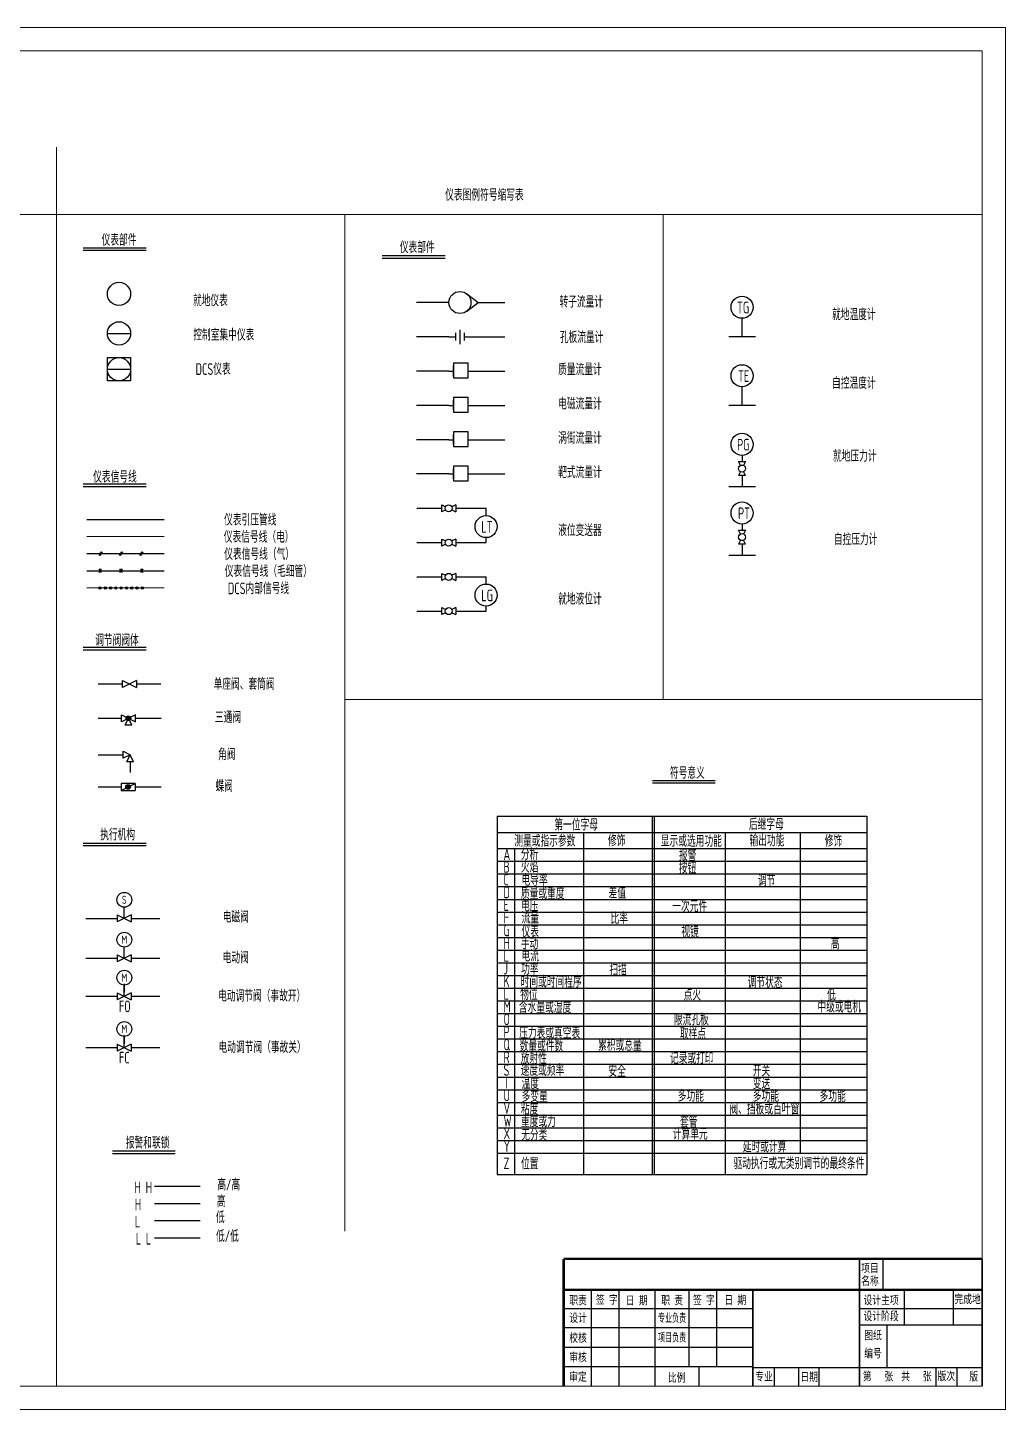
# Model space of a CAD drawing. Extents: x 2909 to 6527, y 1421 to 2016.
# Drawn here: x 3330 to 3750, y 1422 to 2016 of the extents above; entities that cross this region are included whole.
import ezdxf
from ezdxf.enums import TextEntityAlignment as Align
from ezdxf.lldxf.tags import DXFTag

# ---------------------------------------------------------------- set-up
doc = ezdxf.new("R2010")
doc.units = 0
for name, color, linetype, lineweight in [('AM_3', 6, 'AM_ISO02W050', 20), ('AM_5', 3, 'Continuous', 20), ('文本层', 3, 'Continuous', 18), ('细实线', 7, 'Continuous', 18)]:
    doc.layers.add(name, color=color, linetype=linetype, lineweight=lineweight)
doc.layers.add('THIN_LINE', color=1, linetype='Continuous')
doc.layers.add('设备线', color=3, linetype='Continuous')
doc.styles.add('HGCAD', font='gbenor.shx', dxfattribs={"width": 0.75, "bigfont": 'gbcbig.shx'})
doc.styles.get("Standard").update_dxf_attribs({"font": 'txt', "bigfont": 'gbcbig.shx'})
doc.styles.add('TQ', font='', dxfattribs={"width": 0.75})
doc.styles.get('TQ').set_extended_font_data('SimSun')
tags = doc.linetypes.add('AM_ISO02W050', pattern=[7.5, 6, -1.5]).pattern_tags.tags
tags[6:7] = [DXFTag(74, 4), DXFTag(75, 0), DXFTag(340, '0'), DXFTag(46, 1.0), DXFTag(50, 0.0), DXFTag(44, 0.0), DXFTag(45, 0.0)]
tags[4:5] = [DXFTag(74, 4), DXFTag(75, 0), DXFTag(340, '0'), DXFTag(46, 1.0), DXFTag(50, 0.0), DXFTag(44, 0.0), DXFTag(45, 0.0)]
doc.dimstyles.get("Standard").update_dxf_attribs({"dimtxt": 0.18, "dimasz": 0.18, "dimexe": 0.18, "dimexo": 0.0625, "dimgap": 0.09, "dimtad": 0, "dimtih": 1, "dimtoh": 1, "dimdec": 4, "dimzin": 0, "dimdsep": 46, "dimtxsty": 'Standard', "dimcen": 0.09, "dimadec": 0, "dimazin": 0, "dimtfac": 1, "dimtdec": 4, "dimtofl": 0, "dimtmove": 0, "dimatfit": 3, "dimfxl": 1, "dimtolj": 1, "dimtzin": 0, "dimarcsym": 0})

# ---------------------------------------------------------------- blocks, each defined once
blk = doc.blocks.new('#HGCAD-TF-TK~A1H~HGCAD标准图框')
at = {"layer": '细实线', "color": 7}
blk.add_lwpolyline([(10, -10), (-831, -10), (-831, 584), (10, 584)], close=True, dxfattribs=at)
at = {"layer": '细实线', "color": 4}
blk.add_lwpolyline([(0, 0), (-806, 0), (-806, 574), (0, 574)], close=True, dxfattribs=at)
blk = doc.blocks.new('#HGCAD~PID~YB~001')
at = {"color": 5}
blk.add_circle((0, 0), 5, dxfattribs=at)
at = {"color": 7, "flags": 8}
for tag, p in [('T', (0, 2)), ('B', (0, -2))]:
    blk.add_attdef(tag, text='', height=3, dxfattribs=at).set_placement(p, align=Align.MIDDLE)
blk = doc.blocks.new('#HGCAD~PID~YB~005')
at = {"color": 5, "linetype": 'Continuous'}
blk.add_line((-5, 0), (5, 0), dxfattribs=at)
at = {"color": 5}
blk.add_circle((0, 0), 5, dxfattribs=at)
at = {"color": 7, "flags": 8}
for tag, p in [('T', (0, 2)), ('B', (0, -2))]:
    blk.add_attdef(tag, text='', height=3, dxfattribs=at).set_placement(p, align=Align.MIDDLE)
blk = doc.blocks.new('#HGCAD~PID~YB~006')
at = {"color": 5}
for p, q in [((-5, -5), (-5, 5)), ((-5, 5), (5, 5)), ((5, 5), (5, -5)), ((5, -5), (-5, -5))]:
    blk.add_line(p, q, dxfattribs=at)
at = {"color": 5, "linetype": 'Continuous'}
blk.add_line((-5, 0), (5, 0), dxfattribs=at)
at = {"color": 5}
blk.add_circle((0, 0), 5, dxfattribs=at)
at = {"color": 7, "flags": 8}
for tag, p in [('T', (0, 2)), ('B', (0, -2))]:
    blk.add_attdef(tag, text='', height=3, dxfattribs=at).set_placement(p, align=Align.MIDDLE)
blk = doc.blocks.new('#HGCAD~PID~FM~028')
at = {"color": 1}
blk.add_circle((0, 7.98), 3.19, dxfattribs=at)
at = {"color": 1, "style": 'HGCAD', "width": 0.75, "flags": 8}
blk.add_attdef('M', text='', height=3.5, dxfattribs=at).set_placement((0, 7.98), align=Align.MIDDLE)
at = {"color": 250}
blk.add_wipeout([(-3, -1.5), (3, -1.5), (3, 1.5), (-3, 1.5)], dxfattribs=at)
at = {"color": 1}
for p, q in [((-3, 1.5), (3, -1.5)), ((3, 1.5), (-3, -1.5)), ((-3, 1.5), (-3, -1.5)), ((0, 0), (0, 4.79)), ((3, 1.5), (3, -1.5))]:
    blk.add_line(p, q, dxfattribs=at)
blk = doc.blocks.new('#HGCAD~PID~FM~002')
at = {"color": 250}
blk.add_wipeout([(-3, -1.5), (-3, 1.5), (3, 1.5), (3, -1.5)], dxfattribs=at)
at = {"color": 1}
for p, q in [((-3, 1.5), (3, -1.5)), ((3, 1.5), (-3, -1.5)), ((-3, -1.5), (-3, 1.5)), ((3, 1.5), (3, -1.5))]:
    blk.add_line(p, q, dxfattribs=at)
blk = doc.blocks.new('#HGCAD~PID~FM~012')
at = {"color": 250}
blk.add_wipeout([(-3, -3), (3, -3), (3, 1.5), (-3, 1.5)], dxfattribs=at)
h = blk.add_hatch(color=1)
h.paths.add_polyline_path([(0.89, 0.45, 0.618034), (-0.89, 0.45), (0, 0)])
h.paths.add_polyline_path([(0, 0), (-0.89, 0.45, 0.116434), (-1, 0, 0.116434), (-0.89, -0.45)])
h.paths.add_polyline_path([(0, 0), (0.89, -0.45, 0.116434), (1, 0, 0.116434), (0.89, 0.45)])
h.paths.add_polyline_path([(0, 0), (0.45, -0.89, 0.162278), (0.89, -0.45)])
h.paths.add_polyline_path([(0, 0), (-0.45, -0.89, 0.236068), (0.45, -0.89)])
h.paths.add_polyline_path([(0, 0), (-0.89, -0.45, 0.162278), (-0.45, -0.89)])
at = {"color": 1}
for p, q in [((-3, -1.5), (-3, 1.5)), ((3, 1.5), (-3, -1.5)), ((-3, 1.5), (3, -1.5)), ((3, -1.5), (3, 1.5)), ((0, 0), (-1.5, -3)), ((1.5, -3), (-1.5, -3)), ((1.5, -3), (0, 0))]:
    blk.add_line(p, q, dxfattribs=at)
blk.add_circle((0, 0), 1, dxfattribs=at)
blk = doc.blocks.new('#HGCAD~PID~FM~007')
at = {"color": 250}
blk.add_wipeout([(-3, -3), (1.5, -3), (0, 0), (-3, 1.5)], dxfattribs=at)
at = {"color": 1}
for p, q in [((-3, -1.5), (-3, 1.5)), ((-3, 1.5), (0, 0)), ((0, 0), (-3, -1.5)), ((0, 0), (-1.5, -3)), ((1.5, -3), (-1.5, -3)), ((1.5, -3), (0, 0))]:
    blk.add_line(p, q, dxfattribs=at)
blk = doc.blocks.new('#HGCAD~PID~FM~018')
at = {"color": 250}
blk.add_wipeout([(-3, -1.5), (-3, 1.5), (3, 1.5), (3, -1.5)], dxfattribs=at)
h = blk.add_hatch(color=1)
h.paths.add_polyline_path([(-0.89, -0.45, 0.791418), (1, 0, 0.116434), (0.89, 0.45)])
h.paths.add_polyline_path([(-1, 0, 0.116434), (-0.89, -0.45), (0.89, 0.45, 0.791418)])
at = {"color": 1}
for p, q in [((-3, -1.5), (3, 1.5)), ((-3, 1.5), (-3, -1.5)), ((3, 1.5), (-3, 1.5)), ((3, 1.5), (3, -1.5)), ((-3, -1.5), (3, -1.5))]:
    blk.add_line(p, q, dxfattribs=at)
blk.add_circle((0, 0), 1, dxfattribs=at)
blk = doc.blocks.new('#HGCAD~PID~FM~026')
at = {"color": 250}
blk.add_wipeout([(-3.19, -3.19), (3.19, -3.19), (3.19, 3.19), (-3.19, 3.19)], dxfattribs=at)
at = {"color": 1}
for p, q in [((-3.19, 3.19), (3.19, 3.19)), ((-3.19, -3.19), (-3.19, 3.19)), ((3.19, 3.19), (3.19, -3.19)), ((3.19, -3.19), (-3.19, -3.19))]:
    blk.add_line(p, q, dxfattribs=at)
blk = doc.blocks.new('#HGCAD~PID~FM~004')
at = {"color": 250}
blk.add_wipeout([(-3, -1.5), (-3, 1.5), (3, 1.5), (3, -1.5)], dxfattribs=at)
at = {"color": 1}
for p, q in [((-3, 1.5), (-1.34, 0.67)), ((-3, -1.5), (-3, 1.5)), ((3, 1.5), (1.34, 0.67)), ((3, 1.5), (3, -1.5)), ((-1.34, -0.67), (-3, -1.5)), ((1.34, -0.67), (3, -1.5))]:
    blk.add_line(p, q, dxfattribs=at)
blk.add_circle((0, 0), 1.5, dxfattribs=at)

msp = doc.modelspace()

# ---------------------------------------------------------------- linework, layer by layer
for p, q in [((3353.63, 1921.79), (3380.61, 1921.79)), ((3353.63, 1920.67), (3380.61, 1920.67)), ((3482.24, 1918.47), (3509.23, 1918.47)), ((3482.24, 1917.35), (3509.23, 1917.35)), ((3510.86, 1898.23), (3496.89, 1898.23)), ((3523.44, 1898.23), (3534.97, 1898.23)), ((3636.97, 1883.64), (3636.97, 1891.46)), ((3510.86, 1883.48), (3496.89, 1883.48)), ((3510.86, 1883.48), (3513.78, 1883.48)), ((3517.44, 1883.48), (3534.97, 1883.48)), ((3631.24, 1883.64), (3642.7, 1883.64)), ((3510.86, 1868.74), (3496.89, 1868.74)), ((3510.86, 1868.74), (3512.85, 1868.74)), ((3518.69, 1868.74), (3534.97, 1868.74)), ((3636.97, 1854.15), (3636.97, 1861.98)), ((3510.86, 1854), (3496.89, 1854)), ((3510.86, 1854), (3512.85, 1854)), ((3518.69, 1854), (3534.97, 1854)), ((3631.24, 1854.15), (3642.7, 1854.15)), ((3510.86, 1839.25), (3496.89, 1839.25)), ((3510.86, 1839.25), (3512.85, 1839.25)), ((3518.69, 1839.25), (3534.97, 1839.25)), ((3510.86, 1824.51), (3496.89, 1824.51)), ((3510.86, 1824.51), (3512.85, 1824.51)), ((3518.69, 1824.51), (3534.97, 1824.51)), ((3353.63, 1820.3), (3380.61, 1820.3)), ((3353.63, 1819.18), (3380.61, 1819.18)), ((3631.24, 1819.12), (3642.7, 1819.12)), ((3497.14, 1809.77), (3522.95, 1809.77)), ((3518.69, 1809.77), (3526.89, 1809.77)), ((3526.89, 1806.67), (3526.89, 1809.77)), ((3355.12, 1805.01), (3388.37, 1805.01)), ((3497.14, 1795.03), (3522.95, 1795.03)), ((3518.69, 1795.03), (3526.89, 1795.03)), ((3526.89, 1795.03), (3526.89, 1797.17)), ((3355.12, 1790.27), (3388.37, 1790.27)), ((3361.36, 1791.08), (3360.32, 1789.46)), ((3361.81, 1791.08), (3360.77, 1789.46)), ((3370.07, 1791.08), (3369.03, 1789.46)), ((3370.52, 1791.08), (3369.48, 1789.46)), ((3378.77, 1791.08), (3377.74, 1789.46)), ((3379.22, 1791.08), (3378.19, 1789.46)), ((3631.24, 1789.64), (3642.7, 1789.64)), ((3355.12, 1782.9), (3388.37, 1782.9)), ((3361.36, 1783.71), (3360.32, 1782.09)), ((3360.32, 1783.71), (3361.36, 1782.09)), ((3369.25, 1783.71), (3370.29, 1782.09)), ((3370.29, 1783.71), (3369.25, 1782.09)), ((3379.22, 1783.71), (3378.19, 1782.09)), ((3378.19, 1783.71), (3379.22, 1782.09)), ((3497.14, 1780.28), (3522.95, 1780.28)), ((3518.69, 1780.28), (3526.89, 1780.28)), ((3526.89, 1777.18), (3526.89, 1780.28)), ((3497.14, 1765.54), (3522.95, 1765.54)), ((3518.69, 1765.54), (3526.89, 1765.54)), ((3526.89, 1765.54), (3526.89, 1767.69)), ((3353.63, 1750.04), (3380.61, 1750.04)), ((3353.63, 1748.92), (3380.61, 1748.92)), ((3598.42, 1692.81), (3625.4, 1692.81)), ((3598.42, 1691.69), (3625.4, 1691.69)), ((3531.69, 1677.34), (3690.55, 1677.34)), ((3690.55, 1677.34), (3690.55, 1523.38)), ((3531.69, 1670.4), (3690.55, 1670.4)), ((3568.71, 1670.4), (3568.71, 1523.38)), ((3629.63, 1670.4), (3629.63, 1523.38)), ((3661.9, 1670.4), (3661.9, 1532.54)), ((3353.63, 1665.86), (3380.61, 1665.86)), ((3353.63, 1664.74), (3380.61, 1664.74)), ((3539.11, 1663.46), (3539.11, 1523.38)), ((3366.16, 1533.55), (3393.15, 1533.55)), ((3366.16, 1532.43), (3393.15, 1532.43)), ((3531.69, 1523.38), (3690.55, 1523.38)), ((3384.31, 1518.29), (3403.87, 1518.29)), ((3384.31, 1510.92), (3403.87, 1510.92)), ((3384.31, 1503.55), (3403.87, 1503.55)), ((3384.31, 1496.18), (3403.87, 1496.18)), ((3697.59, 1473.73), (3697.59, 1487.06)), ((3572.2, 1432.39), (3572.2, 1473.73)), ((3584.13, 1432.39), (3584.13, 1473.73)), ((3599.57, 1432.39), (3599.57, 1473.73)), ((3599.57, 1432.39), (3599.57, 1473.73)), ((3614.24, 1440.73), (3614.24, 1473.73)), ((3626.17, 1440.73), (3626.17, 1473.73)), ((3641.57, 1432.39), (3641.57, 1473.73)), ((3706.71, 1473.73), (3706.71, 1458.73)), ((3727.8, 1473.73), (3727.8, 1458.73)), ((3560.2, 1465.73), (3641.57, 1465.73)), ((3687.45, 1465.73), (3687.38, 1465.73)), ((3687.45, 1465.73), (3740.2, 1465.73)), ((3687.45, 1458.73), (3740.2, 1458.73)), ((3699.2, 1458.73), (3699.2, 1440.39)), ((3618.4, 1440.73), (3618.4, 1432.39)), ((3641.57, 1440.39), (3740.2, 1440.39)), ((3650.79, 1440.39), (3650.79, 1432.39)), ((3661.19, 1440.39), (3661.19, 1432.39)), ((3669.94, 1440.34), (3669.94, 1432.39)), ((3720.34, 1440.39), (3720.34, 1432.39)), ((3729.28, 1440.39), (3729.28, 1432.39))]:
    msp.add_line(p, q)
at = {"color": 1}
for p, q in [((3518.42, 1902.05), (3523.44, 1898.23)), ((3518.42, 1894.4), (3523.44, 1898.23)), ((3513.78, 1885.23), (3513.78, 1881.83)), ((3515.61, 1886.55), (3515.61, 1880.33)), ((3517.44, 1885.23), (3517.44, 1881.83))]:
    msp.add_line(p, q, dxfattribs=at)
at = {"color": 7}
for p, q in [((3531.69, 1677.34), (3531.69, 1523.38)), ((3598.32, 1677.34), (3598.32, 1523.38)), ((3599.17, 1677.34), (3599.17, 1523.38)), ((3531.69, 1663.46), (3690.55, 1663.46)), ((3531.69, 1658.01), (3690.55, 1658.01)), ((3531.69, 1652.55), (3690.55, 1652.55)), ((3531.69, 1647.1), (3690.55, 1647.1)), ((3531.69, 1641.64), (3690.55, 1641.64)), ((3531.69, 1636.19), (3690.55, 1636.19)), ((3531.69, 1630.73), (3690.55, 1630.73)), ((3531.69, 1625.28), (3690.55, 1625.28)), ((3531.69, 1619.82), (3690.55, 1619.82)), ((3531.69, 1614.37), (3690.55, 1614.37)), ((3531.69, 1608.91), (3690.55, 1608.91)), ((3531.69, 1603.46), (3690.55, 1603.46)), ((3531.69, 1598), (3690.55, 1598)), ((3531.69, 1592.55), (3690.55, 1592.55)), ((3531.69, 1587.09), (3690.55, 1587.09)), ((3531.69, 1581.64), (3690.55, 1581.64)), ((3531.69, 1576.18), (3690.55, 1576.18)), ((3531.69, 1570.73), (3690.55, 1570.73)), ((3531.69, 1565.27), (3690.55, 1565.27)), ((3531.69, 1559.82), (3690.55, 1559.82)), ((3531.69, 1554.36), (3690.55, 1554.36)), ((3531.69, 1548.91), (3690.55, 1548.91)), ((3531.69, 1543.45), (3690.55, 1543.45)), ((3531.69, 1538), (3690.55, 1538)), ((3531.69, 1532.54), (3690.55, 1532.54))]:
    msp.add_line(p, q, dxfattribs=at)
for points in [[(3512.85, 1870.96), (3518.69, 1870.96), (3518.69, 1866.63), (3512.85, 1866.63)], [(3512.85, 1856.21), (3518.69, 1856.21), (3518.69, 1851.89), (3512.85, 1851.89)], [(3512.85, 1841.47), (3518.69, 1841.47), (3518.69, 1837.14), (3512.85, 1837.14)], [(3512.85, 1826.73), (3518.69, 1826.73), (3518.69, 1822.4), (3512.85, 1822.4)]]:
    msp.add_lwpolyline(points, close=True)
for points, const_width in [([(3560.2, 1432.39), (3560.2, 1487.06)], 1.07), ([(3560.2, 1487.06), (3740.2, 1487.06)], 1), ([(3687.45, 1487.06), (3687.45, 1432.39)], 0.8), ([(3740.2, 1487.06), (3740.2, 1432.39)], 0.8), ([(3560.2, 1473.73), (3740.2, 1473.73)], 1), ([(3641.57, 1432.39), (3641.57, 1473.73)], 0.8)]:
    msp.add_lwpolyline(points, dxfattribs=dict(const_width=const_width))
for points in [[(3641.57, 1457.39), (3560.2, 1457.39)], [(3641.57, 1449.06), (3560.2, 1449.06)], [(3641.57, 1440.73), (3560.2, 1440.73)]]:
    msp.add_lwpolyline(points)
at = {"color": 1}
msp.add_circle((3515.61, 1898.23), 4.75, dxfattribs=at)
for centre, radius in [((3636.97, 1896.21), 4.75), ((3636.97, 1866.72), 4.75), ((3636.97, 1837.24), 4.75), ((3636.97, 1807.75), 4.75), ((3526.89, 1801.92), 4.75), ((3526.89, 1772.43), 4.75), ((3360.84, 1775.52), 0.457), ((3363.11, 1775.52), 0.457), ((3365.38, 1775.52), 0.457), ((3367.66, 1775.52), 0.457), ((3369.93, 1775.52), 0.457), ((3372.2, 1775.52), 0.457), ((3374.47, 1775.52), 0.457), ((3376.74, 1775.52), 0.457), ((3379.02, 1775.52), 0.457)]:
    msp.add_circle(centre, radius)
at = {"layer": 'AM_3', "color": 2, "ltscale": 44}
for p, q in [((3355.12, 1797.64), (3388.37, 1797.64)), ((3355.12, 1775.52), (3388.37, 1775.52))]:
    msp.add_line(p, q, dxfattribs=at)
at = {"layer": 'AM_5'}
for p, q in [((3342.06, 1964.94), (3342.06, 1432.39)), ((2934, 1936.07), (3740.2, 1936.07)), ((3466.11, 1936.07), (3466.11, 1498.94)), ((3603, 1727.56), (3603, 1936.07)), ((3466.11, 1727.56), (3740.2, 1727.56))]:
    msp.add_line(p, q, dxfattribs=at)
at = {"layer": '设备线'}
for p, q in [((3636.97, 1832.49), (3636.97, 1819.19)), ((3636.97, 1803), (3636.97, 1789.7)), ((3360.04, 1734.23), (3387.01, 1734.23)), ((3360.04, 1719.49), (3387.15, 1719.49)), ((3360.04, 1703.78), (3370.73, 1703.78)), ((3373.73, 1700.78), (3373.73, 1696.18)), ((3360.04, 1689.96), (3387.15, 1689.96)), ((3354.68, 1633.47), (3386.61, 1633.47)), ((3354.68, 1616.33), (3386.61, 1616.33)), ((3354.68, 1600), (3386.61, 1600)), ((3354.68, 1577.93), (3386.61, 1577.93))]:
    msp.add_line(p, q, dxfattribs=at)

# ---------------------------------------------------------------- block references
msp.add_blockref('#HGCAD-TF-TK~A1H~HGCAD标准图框', (3740.2, 1432.39))
at = {"layer": 'THIN_LINE'}
for name, p in [('#HGCAD~PID~YB~001', (3368.99, 1901.92)), ('#HGCAD~PID~YB~005', (3368.99, 1884.95)), ('#HGCAD~PID~YB~006', (3368.99, 1869.53))]:
    msp.add_blockref(name, p, dxfattribs=at)

# ---------------------------------------------------------------- texts
at = {"style": 'TQ', "width": 0.75}
for s, p in [('项目', (3688.2, 1481.34)), ('名称', (3688.2, 1475.8)), ('第   张 ', (3688.89, 1434.8)), ('共   张 ', (3705.4, 1434.8))]:
    msp.add_text(s, height=3.6, dxfattribs=at).set_placement(p)
at = {"style": 'TQ'}
for s, width, p in [('职责', 0.75, (3566.42, 1467.49)), ('签 字', 0.75, (3578.8, 1467.8)), ('日 期', 0.75, (3591.64, 1467.44)), ('职 责', 0.75, (3606.88, 1467.49)), ('签 字', 0.75, (3620.53, 1467.68)), ('日 期', 0.75, (3634.07, 1467.62)), ('设计主项', 0.75, (3696.73, 1467.59)), ('完成地', 0.75, (3733.96, 1468.02)), ('设计', 0.75, (3566.42, 1459.95)), ('专业负责', 0.6, (3606.88, 1459.95)), ('设计阶段', 0.75, (3696.73, 1460.73)), ('校核', 0.75, (3566.42, 1451.38)), ('项目负责', 0.6, (3606.88, 1451.54)), ('图纸', 0.75, (3693.25, 1452.49)), ('审核', 0.75, (3566.42, 1443.01)), ('编号', 0.75, (3693.25, 1444.72)), ('审定', 0.75, (3566.39, 1434.64)), ('比例', 0.75, (3608.82, 1434.26)), ('专业', 0.75, (3646.39, 1434.77)), ('日期', 0.75, (3665.78, 1434.58)), ('版次', 0.75, (3724.79, 1434.92)), ('  版', 0.75, (3734.75, 1434.76))]:
    msp.add_text(s, height=3.6, dxfattribs=dict(at, width=width)).set_placement(p, align=Align.CENTER)
at = {"layer": '文本层', "char_height": 5, "attachment_point": 1, "style": 'HGCAD'}
for s, insert, width in [('仪表图例符号缩写表', (3509.27, 1946.97), 54.5827), ('仪表部件', (3361.5, 1927.63), 54.5827), ('仪表部件', (3489.76, 1924.44), 54.5827), ('就地仪表', (3400.8, 1901.59), 54.5827), ('转子流量计', (3558.43, 1901.03), 54.5827), ('TG', (3634.81, 1898.58), 54.5827), ('就地温度计', (3675.66, 1895.6), 54.5827), ('控制室集中仪表', (3400.94, 1886.85), 54.5827), ('孔板流量计', (3558.58, 1885.83), 54.5827), ('DCS仪表', (3401.95, 1872.1), 54.5827), ('W', (3514.45, 1871.26), 54.5827), ('质量流量计', (3557.86, 1871.97), 54.5827), ('TE', (3635.22, 1869.1), 54.5827), ('自控温度计', (3675.66, 1866.11), 54.5827), ('M', (3514.58, 1856.91), 54.5827), ('电磁流量计', (3557.86, 1857.23), 54.5827), ('V', (3514.75, 1841.61), 54.5827), ('涡街流量计', (3557.86, 1842.48), 54.5827), ('PG', (3634.81, 1839.61), 54.5827), ('就地压力计', (3676.03, 1834.77), 54.5827), ('仪表信号线', (3357.88, 1825.79), 54.5827), ('T', (3514.95, 1826.85), 54.5827), ('靶式流量计', (3557.86, 1827.74), 54.5827), ('仪表引压管线', (3414.19, 1807.32), 54.5827), ('PT', (3635.22, 1810.12), 54.5827), ('仪表信号线（电）', (3414.05, 1799.95), 54.5827), ('LT', (3524.81, 1804.29), 54.5827), ('液位变送器', (3557.86, 1802.82), 54.5827), ('自控压力计', (3676.4, 1798.96), 54.5827), ('仪表信号线（气）', (3414.25, 1792.58), 54.5827), ('仪表信号线（毛细管）', (3414.47, 1785.21), 54.5827), ('DCS内部信号线', (3415.83, 1777.83), 54.5827), ('LG', (3524.81, 1774.81), 54.5827), ('就地液位计', (3557.86, 1773.33), 54.5827), ('调节阀阀体', (3358.74, 1755.57), 54.5827), ('单座阀、套筒阀', (3409.66, 1736.73), 54.5827), ('三通阀', (3410.25, 1722.43), 54.5827), ('角阀', (3411.61, 1706.5), 54.5827), ('符号意义', (3605.92, 1698.5), 54.5827), ('蝶阀', (3410.49, 1692.85), 54.5827), ('第一位字母', (3556.23, 1676.23), 54.5827), ('后继字母', (3639.91, 1676.39), 54.5827), ('执行机构', (3360.91, 1671.96), 54.5827), ('测量或指示参数', (3539, 1669.29), 54.5827), ('修饰', (3579.28, 1669.45), 54.5827), ('显示或选用功能', (3602.02, 1669.23), 54.5827), ('输出功能', (3640.15, 1669.45), 54.5827), ('修饰', (3672.49, 1669.31), 54.5827), ('A', (3534.35, 1663.51), 54.5827), ('分析', (3541.82, 1663.57), 54.5827), ('报警', (3609.77, 1663.09), 54.5827), ('B', (3534.35, 1658.05), 54.5827), ('火焰', (3541.82, 1658.11), 54.5827), ('按钮', (3609.77, 1657.63), 54.5827), ('C', (3534.35, 1652.6), 54.5827), ('电导率', (3542.1, 1652.43), 54.5827), ('调节', (3643.78, 1652.23), 54.5827), ('D', (3534.35, 1647.14), 54.5827), ('质量或重度', (3541.85, 1646.74), 54.5827), ('差值', (3579.55, 1646.93), 54.5827), ('E', (3534.35, 1641.69), 54.5827), ('电压', (3541.91, 1641.43), 54.5827), ('一次元件', (3606.95, 1641.17), 54.5827), ('电磁阀', (3413.61, 1636.61), 54.5827), ('F', (3534.35, 1636.23), 54.5827), ('流量', (3542.12, 1636.25), 54.5827), ('比率', (3580.4, 1636.02), 54.5827), ('G', (3534.35, 1630.78), 54.5827), ('仪表 ', (3542.12, 1630.31), 54.5827), ('视镜', (3610.81, 1630.26), 54.5827), ('H', (3534.35, 1625.32), 54.5827), ('手动', (3541.81, 1625.16), 54.5827), ('高', (3675.07, 1625.11), 54.5827), ('电动阀', (3413.57, 1619.11), 54.5827), ('L', (3534.35, 1619.87), 54.5827), ('电流', (3542.11, 1619.91), 54.5827), ('J', (3534.35, 1614.41), 54.5827), ('功率', (3541.91, 1614.15), 54.5827), ('扫描', (3579.89, 1613.86), 54.5827), ('K', (3534.35, 1608.96), 54.5827), ('物位', (3541.53, 1603.33), 54.5827), ('时间或时间程序', (3541.73, 1608.72), 54.5827), ('调节状态', (3639.35, 1608.46), 54.5827), ('FO', (3368.98, 1598.14), 54.5827), ('电动调节阀（事故开）', (3411.61, 1602.69), 54.5827), ('L', (3534.35, 1603.5), 54.5827), ('M', (3534.35, 1598.05), 54.5827), ('含水量或湿度', (3540.98, 1597.77), 54.5827), ('点火', (3611.82, 1603.22), 54.5827), ('中级或电机', (3669.38, 1597.97), 54.5827), ('低', (3673.56, 1603.22), 54.5827), ('O', (3534.35, 1592.59), 54.5827), ('限流孔板', (3607.63, 1592.52), 54.5827), ('P', (3534.35, 1587.14), 54.5827), ('压力表或真空表', (3541.11, 1586.68), 54.5827), ('取样点', (3610.21, 1586.4), 54.5827), ('电动调节阀（事故关）', (3411.8, 1580.58), 54.5827), ('Q', (3534.35, 1581.68), 54.5827), ('数量或件数', (3541.29, 1581.11), 54.5827), ('累积或总量', (3575.04, 1581.5), 54.5827), ('FC', (3368.98, 1576.08), 54.5827), ('R', (3534.35, 1576.23), 54.5827), ('放射性', (3541.76, 1575.82), 54.5827), ('记录或打印', (3605.95, 1575.86), 54.5827), ('S', (3534.35, 1570.77), 54.5827), ('速度或频率', (3541.75, 1570.76), 54.5827), ('安全', (3579.47, 1570.31), 54.5827), ('开关', (3641.58, 1570.52), 54.5827), ('T', (3534.35, 1565.32), 54.5827), ('温度', (3542.13, 1565.06), 54.5827), ('变送', (3641.58, 1565.06), 54.5827), ('U', (3534.35, 1559.86), 54.5827), ('多变量', (3542.15, 1559.52), 54.5827), ('多功能', (3609.29, 1559.68), 54.5827), ('多功能', (3641.58, 1559.61), 54.5827), ('多功能', (3670.28, 1559.55), 54.5827), ('V', (3534.35, 1554.41), 54.5827), ('粘度', (3541.84, 1553.99), 54.5827), ('阀、挡板或百叶窗', (3631.54, 1554.15), 54.5827), ('W', (3534.35, 1548.95), 54.5827), ('重度或力', (3541.88, 1548.69), 54.5827), ('套管', (3610.27, 1548.37), 54.5827), ('报警和联锁', (3371.93, 1539.51), 54.5827), ('X', (3534.35, 1543.5), 54.5827), ('无分类', (3541.97, 1542.86), 54.5827), ('计算单元', (3607.16, 1543.28), 54.5827), ('Y', (3534.35, 1538.04), 54.5827), ('延时或计算', (3637.26, 1537.83), 54.5827), ('Z', (3534.38, 1530.66), 54.5827), ('位置', (3541.9, 1530.5), 54.5827), ('驱动执行或无类别调节的最终条件', (3633.28, 1530.68), 69.762), ('高/高', (3411.28, 1521.5), 54.5827), ('H H', (3375.65, 1520.34), 54.5827), ('高', (3411.11, 1514.31), 54.5827), ('H ', (3375.81, 1512.97), 54.5827), ('L ', (3375.81, 1505.6), 54.5827), ('低', (3410.68, 1507.5), 54.5827), ('L L ', (3376.21, 1498.23), 54.5827), ('低/低', (3410.73, 1499.39), 54.5827)]:
    msp.add_mtext(s, dxfattribs=dict(at, insert=insert, width=width))

# ---------------------------------------------------------------- leaders
at = {"layer": '设备线'}
for points in [[(3371.26, 1605.33), (3371.26, 1600)], [(3371.26, 1604.78), (3371.26, 1600)], [(3371.26, 1577.96), (3371.26, 1583.3)], [(3371.26, 1582.72), (3371.26, 1577.93)]]:
    msp.add_leader(points, dimstyle='Standard', override={"dimtxt": 3.5, "dimasz": 2.5, "dimexe": 1, "dimexo": 1, "dimgap": 1, "dimtad": 1, "dimtih": 0, "dimtoh": 0, "dimdec": 0, "dimzin": 8, "dimtxsty": 'HGCAD', "dimcen": 2.5, "dimtdec": 2, "dimtofl": 1, "dimatfit": 0, "dimtfill": 1, "dimtolj": 0, "dimtzin": 8}, dxfattribs=at)

# ---------------------------------------------------------------- next in the draw order: block references
at = {"xscale": -1, "rotation": 270}
for p in [(3516.04, 1868.98), (3516.04, 1854.24), (3516.04, 1839.49), (3516.04, 1824.75)]:
    msp.add_blockref('#HGCAD~PID~FM~026', p, dxfattribs=at)
at = {"layer": '设备线', "rotation": 270}
for p in [(3636.97, 1826.85), (3636.97, 1797.36)]:
    msp.add_blockref('#HGCAD~PID~FM~004', p, dxfattribs=at)
at = {"layer": '设备线'}
for name, p in [('#HGCAD~PID~FM~004', (3510.8, 1809.77)), ('#HGCAD~PID~FM~004', (3510.8, 1795.03)), ('#HGCAD~PID~FM~004', (3510.8, 1780.28)), ('#HGCAD~PID~FM~004', (3510.8, 1765.54)), ('#HGCAD~PID~FM~002', (3373.55, 1734.23)), ('#HGCAD~PID~FM~012', (3373.02, 1719.49)), ('#HGCAD~PID~FM~007', (3373.73, 1703.78)), ('#HGCAD~PID~FM~018', (3372.91, 1689.96))]:
    msp.add_blockref(name, p, dxfattribs=at)
for p, values in [((3371.26, 1633.47), {'M': 'S'}), ((3371.26, 1616.33), {'M': 'M'}), ((3371.26, 1600), {'M': 'M'}), ((3371.26, 1577.93), {'M': 'M'})]:
    msp.add_blockref('#HGCAD~PID~FM~028', p, dxfattribs=at).add_auto_attribs(values)

doc.saveas('drawing.dxf')
